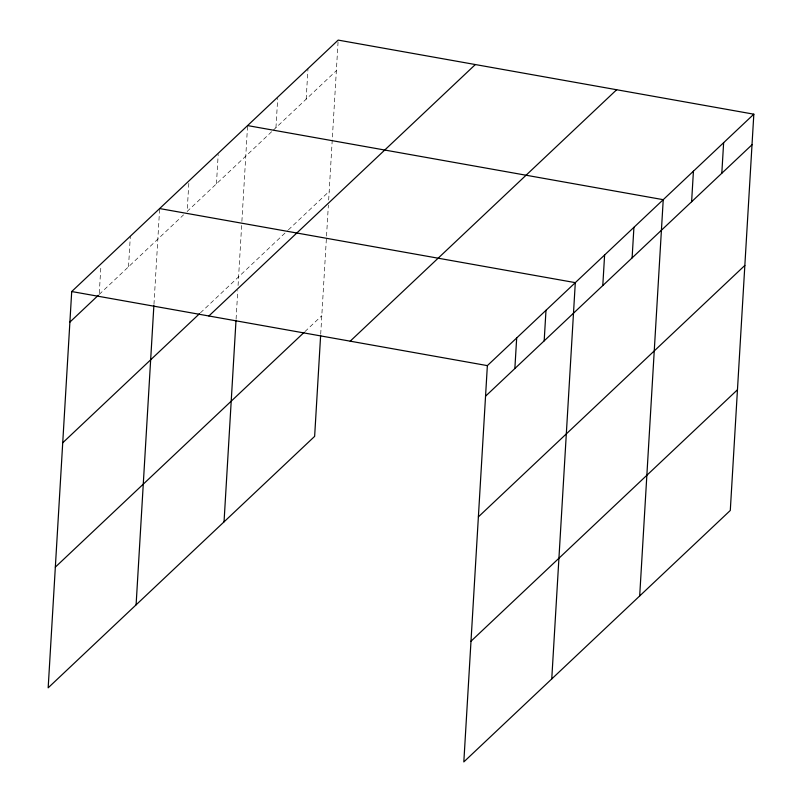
<?xml version="1.0" encoding="UTF-8"?>
<svg xmlns="http://www.w3.org/2000/svg" width="802" height="802" viewBox="0 0 802 802"><rect width="100%" height="100%" fill="white"/><g stroke="black" fill="none" stroke-linecap="round" stroke-linejoin="round"><path stroke-width="0.6" stroke-dasharray="4.01 3.01" d="M99.278 293.221L100.882 266.324M128.52 266.785L130.335 236.219M153.954 304.399L159.648 208.56M188.811 183.347L187.137 211.467L272.409 131.007M216.45 183.808L218.194 154.465M236.079 319.116L237.783 290.514M238.074 285.542L241.813 222.655M241.883 221.422L247.577 125.583M275.958 127.658L277.703 98.315M306.163 99.167L307.978 68.591M320.7 334.163L326.454 237.362M326.524 236.119L328.379 205.031M328.67 200.059L338.173 40.1M99.207 294.444L183.588 214.826M273.292 130.175L336.359 70.666M200.4 312.88L287.447 230.745M288.329 229.903L329.191 191.357M304.92 331.617L321.803 315.697"/><path stroke-width="1.2" d="M753.83 114.185L487.365 365.622L463.827 761.9L730.291 510.463L753.83 114.185L338.173 40.1L71.709 291.537L48.17 687.815L314.635 436.378L320.63 335.396M136.099 604.838L153.874 305.632M224.039 521.871L236.009 320.359M514.864 368.529L516.678 337.963M544.177 340.87L545.992 310.304M551.756 678.923L575.305 282.645L159.648 208.56M602.793 285.552L604.608 254.986M632.106 257.903L633.921 227.337M639.685 595.956L663.234 199.678L247.577 125.583M691.615 201.743L693.429 171.177M721.81 173.252L723.635 142.686M69.894 322.103L98.315 295.276M62.726 442.784L199.508 313.712M208.881 315.978L475.335 64.551M55.338 567.124L304.038 332.459M350.203 341.171L616.668 89.734M485.551 396.188L752.015 144.751M478.383 516.869L744.847 265.442M470.995 641.219L737.459 389.782M71.709 291.537L487.365 365.622"/></g></svg>
